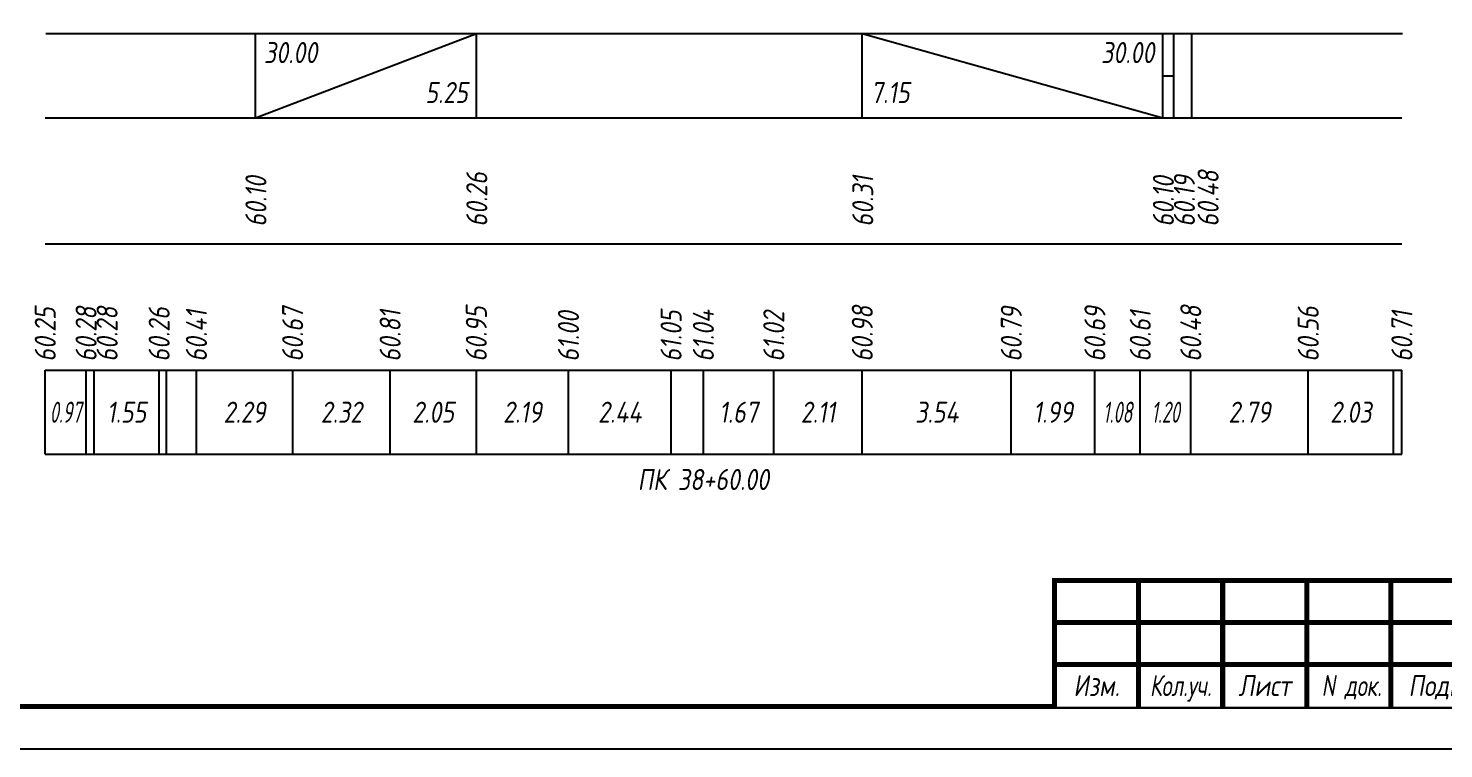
# Model space of a CAD drawing. Extents: x -717 to 1451, y -133302 to 233.
# Drawn here: x 77.9 to 246.2, y -60850.4 to -60764.8 of the extents above; entities that cross this region are included whole.
import ezdxf
from ezdxf.enums import TextEntityAlignment as Align

# ---------------------------------------------------------------- set-up
doc = ezdxf.new("R2010")
doc.units = 0
for name, color, linetype in [('Зарамочное оформление', 7, 'Continuous'), ('Код_510', 7, 'Continuous'), ('Код_516', 1, 'Continuous'), ('Подписи поперечников', 7, 'Continuous'), ('Таблица', 7, 'Continuous')]:
    doc.layers.add(name, color=color, linetype=linetype)
doc.styles.add('М', font='romand.shx', dxfattribs={"width": 0.8, "oblique": 10, "height": 2.5})

# ---------------------------------------------------------------- blocks, each defined once
blk = doc.blocks.new('Штамп')
at = {"linetype": 'Continuous'}
blk.add_wipeout([(199.95, -411.25), (384.95, -411.25), (384.95, -426.25), (199.95, -426.25)], dxfattribs=at).dxf.layer = 'Зарамочное оформление'
at = {"layer": 'Зарамочное оформление', "linetype": 'Continuous', "lineweight": -3, "const_width": 0.6, "flags": 128}
for points in [[(199.95, -426.25), (199.95, -411.25), (384.95, -411.25)], [(209.95, -411.25), (209.95, -426.25)], [(219.95, -411.25), (219.95, -426.25)], [(229.95, -411.25), (229.95, -426.25)], [(239.95, -411.25), (239.95, -426.25)], [(199.95, -416.25), (264.95, -416.25)], [(199.95, -421.25), (264.95, -421.25)]]:
    blk.add_lwpolyline(points, dxfattribs=at)
at = {"layer": 'Зарамочное оформление', "linetype": 'Continuous', "style": 'М', "oblique": 10}
for s, width, p in [('Изм.', 0.8, (204.95, -423.75)), ('Кол.уч.', 0.7, (214.95, -423.75)), ('Лист', 0.8, (224.95, -423.75)), ('N док.', 0.7, (235.28, -423.75)), ('Подпись', 0.8, (247.45, -423.75))]:
    blk.add_text(s, height=2.5, dxfattribs=dict(at, width=width)).set_placement(p, align=Align.MIDDLE_CENTER)
blk = doc.blocks.new('шифр')
blk.add_blockref('Штамп', (0, -60479))

msp = doc.modelspace()

# ---------------------------------------------------------------- linework, layer by layer
at = {"flags": 128}
msp.add_lwpolyline([(-30.054, -60850.421), (389.946, -60850.421), (389.946, -60553.421), (-30.054, -60553.421)], close=True, dxfattribs=at)
at = {"const_width": 0.6, "flags": 128}
msp.add_lwpolyline([(-10.054, -60845.421), (384.946, -60845.421), (384.946, -60558.421), (-10.054, -60558.421)], close=True, dxfattribs=at)
at = {"layer": 'Код_510'}
for p, q in [((79.946, -60815.421), (79.946, -60805.421)), ((84.802, -60815.421), (84.802, -60805.421)), ((85.751, -60815.421), (85.751, -60805.421)), ((93.49, -60815.421), (93.49, -60805.421)), ((94.374, -60815.421), (94.374, -60805.421)), ((97.922, -60815.421), (97.922, -60805.421)), ((109.366, -60815.421), (109.366, -60805.421)), ((120.954, -60815.421), (120.954, -60805.421)), ((131.205, -60815.421), (131.205, -60805.421)), ((142.164, -60815.421), (142.164, -60805.421)), ((154.361, -60815.421), (154.361, -60805.421)), ((158.202, -60815.421), (158.202, -60805.421)), ((166.573, -60815.421), (166.573, -60805.421)), ((177.099, -60815.421), (177.099, -60805.421)), ((194.819, -60815.421), (194.819, -60805.421)), ((204.758, -60815.421), (204.758, -60805.421)), ((210.155, -60815.421), (210.155, -60805.421)), ((216.158, -60815.421), (216.158, -60805.421)), ((230.126, -60815.421), (230.126, -60805.421)), ((240.259, -60815.421), (240.259, -60805.421)), ((241.264, -60815.421), (241.264, -60805.421))]:
    msp.add_line(p, q, dxfattribs=at)
at = {"layer": 'Код_516'}
for p, q in [((104.946, -60775.421), (104.946, -60765.421)), ((104.946, -60775.421), (131.205, -60765.421)), ((131.205, -60775.421), (131.205, -60765.421)), ((177.099, -60775.421), (177.099, -60765.421)), ((177.099, -60765.421), (212.843, -60775.421)), ((212.843, -60775.421), (212.843, -60765.421)), ((212.843, -60775.421), (212.843, -60765.421)), ((214.125, -60775.421), (214.125, -60765.421)), ((216.264, -60775.421), (216.264, -60765.421)), ((212.843, -60770.421), (214.125, -60770.421))]:
    msp.add_line(p, q, dxfattribs=at)
at = {"layer": 'Таблица'}
for p, q in [((80, -60765.421), (241.319, -60765.421)), ((79.946, -60775.421), (241.264, -60775.421)), ((79.946, -60790.421), (241.264, -60790.421)), ((79.946, -60805.421), (241.264, -60805.421)), ((79.946, -60815.421), (241.264, -60815.421))]:
    msp.add_line(p, q, dxfattribs=at)

# ---------------------------------------------------------------- texts
at = {"layer": 'Код_510', "style": 'М', "oblique": 10, "width": 0.8}
for s, p in [('60.25', (79.946, -60804.421)), ('60.28', (84.802, -60804.421)), ('60.28', (87.302, -60804.421)), ('60.67', (109.366, -60804.421)), ('60.95', (131.205, -60804.421)), ('60.98', (177.099, -60804.421)), ('60.79', (194.819, -60804.421)), ('60.69', (204.758, -60804.421)), ('60.48', (216.158, -60804.421)), ('60.26', (93.49, -60804.421)), ('60.41', (97.922, -60804.421)), ('60.81', (120.954, -60804.421)), ('61.00', (142.164, -60804.421)), ('61.05', (154.361, -60804.421)), ('61.04', (158.202, -60804.421)), ('61.02', (166.573, -60804.421)), ('60.61', (210.155, -60804.421)), ('60.56', (230.126, -60804.421)), ('60.71', (241.264, -60804.421))]:
    msp.add_text(s, height=2.5, rotation=90, dxfattribs=at).set_placement(p, align=Align.MIDDLE_LEFT)
at = {"layer": 'Код_510', "style": 'М', "oblique": 10}
for s, width, p in [('0.97', 0.6, (82.374, -60810.421)), ('1.55', 0.8, (89.62, -60810.421)), ('2.29', 0.8, (103.644, -60810.421)), ('2.32', 0.8, (115.16, -60810.421)), ('2.05', 0.8, (126.08, -60810.421)), ('2.19', 0.8, (136.684, -60810.421)), ('2.44', 0.8, (148.262, -60810.421)), ('1.67', 0.8, (162.387, -60810.421)), ('2.11', 0.8, (171.836, -60810.421)), ('3.54', 0.8, (185.959, -60810.421)), ('1.99', 0.8, (199.789, -60810.421)), ('1.08', 0.6, (207.457, -60810.421)), ('1.20', 0.6, (213.157, -60810.421)), ('2.79', 0.8, (223.142, -60810.421)), ('2.03', 0.8, (235.193, -60810.421))]:
    msp.add_text(s, height=2.5, dxfattribs=dict(at, width=width)).set_placement(p, align=Align.MIDDLE_CENTER)
at = {"layer": 'Код_516', "style": 'М', "oblique": 10, "width": 0.8}
msp.add_text('30.00', height=2.5, dxfattribs=at).set_placement((105.946, -60766.421), align=Align.TOP_LEFT)
msp.add_text('30.00', height=2.5, dxfattribs=at).set_placement((211.843, -60766.421), align=Align.TOP_RIGHT)
msp.add_text('5.25', height=2.5, dxfattribs=at).set_placement((130.205, -60774.421), align=Align.BOTTOM_RIGHT)
msp.add_text('7.15', height=2.5, dxfattribs=at).set_placement((178.099, -60774.421), align=Align.BOTTOM_LEFT)
for s, p in [('60.10', (105, -60788.371)), ('60.26', (131.26, -60788.371)), ('60.31', (177.153, -60788.371)), ('60.10', (212.897, -60788.371)), ('60.19', (215.397, -60788.371)), ('60.48', (218.219, -60788.371))]:
    msp.add_text(s, height=2.5, rotation=90, dxfattribs=at).set_placement(p, align=Align.MIDDLE_LEFT)
at = {"layer": 'Подписи поперечников', "style": 'М', "oblique": 10, "width": 0.8}
msp.add_text('ПК 38+60.00', height=2.5, dxfattribs=at).set_placement((158.202, -60820.421), align=Align.BOTTOM_CENTER)

# ---------------------------------------------------------------- next in the draw order: block references
msp.add_blockref('шифр', (0, 59.829))

doc.saveas('drawing.dxf')
